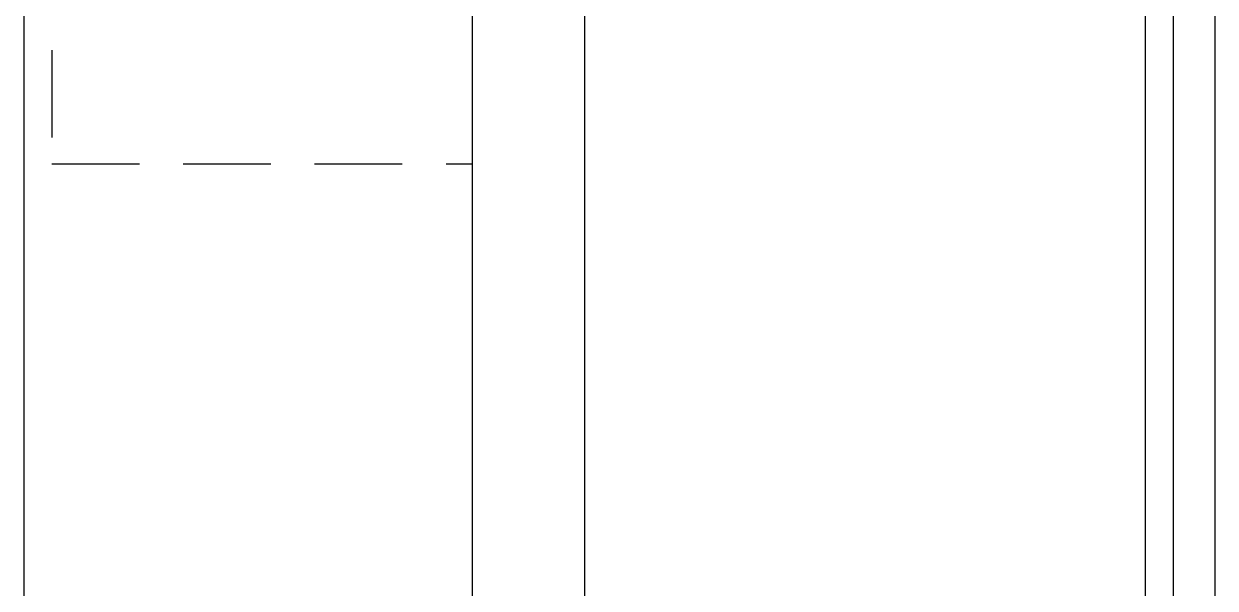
# Model space of a CAD drawing. Header units: millimetres. Extents: x -33000 to 294000, y 0 to 42408.
# Drawn here: x 95385 to 95810, y 16412.5 to 16614 of the extents above; entities that cross this region are included whole.
import ezdxf

# ---------------------------------------------------------------- set-up
doc = ezdxf.new("R2010")
doc.units = ezdxf.units.MM
doc.header["$LTSCALE"] = 50
doc.linetypes.add('( Hidden )', pattern=[0.375, 0.25, -0.125])
doc.layers.add('arch', color=8, linetype='Continuous')

msp = doc.modelspace()

# ---------------------------------------------------------------- linework, layer by layer
at = {"layer": 'arch'}
for p, q in [((95795, 19958.96), (95795, 15703.96)), ((95810, 15703.96), (95810, 19958.96)), ((95585, 18263.96), (95585, 15713.96)), ((95785, 18263.96), (95785, 15713.96)), ((95385, 17213.96), (95385, 15863.96)), ((95545, 15863.96), (95545, 17213.96))]:
    msp.add_line(p, q, dxfattribs=at)
at = {"layer": 'arch', "linetype": '( Hidden )', "ltscale": 2.5}
for p, q in [((95395, 17213.96), (95395, 16563.96)), ((95395, 16563.96), (95545, 16563.96))]:
    msp.add_line(p, q, dxfattribs=at)

doc.saveas('drawing.dxf')
